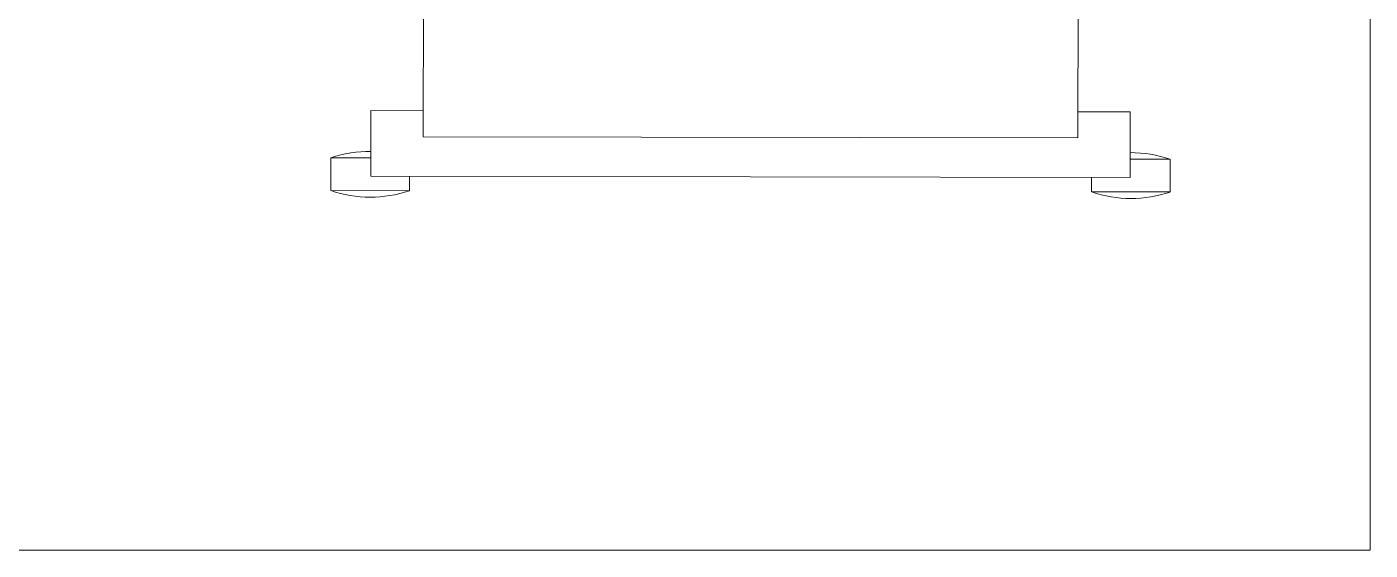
# Model space of a CAD drawing. Extents: x -234346 to 58427, y -132654 to -82394.
# Drawn here: x -34478 to -33452, y -109843 to -109443 of the extents above; entities that cross this region are included whole.
import ezdxf

# ---------------------------------------------------------------- set-up
doc = ezdxf.new("R2010")
doc.units = 0
doc.header["$LTSCALE"] = 8
for name, color, linetype, lineweight in [('72_EGR_EQP_TAG', 9, 'Continuous', 5), ('LOADING', 9, 'Continuous', 5), ('TME-MEDICAL EQUIPMENT', 9, 'Continuous', 13), ('Walls', 9, 'Continuous', 5)]:
    doc.layers.add(name, color=color, linetype=linetype, lineweight=lineweight)

# ---------------------------------------------------------------- blocks, each defined once
blk = doc.blocks.new('workstation')
at = {"layer": 'LOADING'}
for p, q in [((2797.3, -990.67, 0), (2797.3, -993.17, 0)), ((2803.3, -990.67, 0), (2797.3, -990.67, 0)), ((2803.3, -990.67, 0), (2803.3, -991.79, 0)), ((2855.41, -990.76, 0), (2855.41, -991.87, 0)), ((2855.41, -990.76, 0), (2861.41, -990.77, 0)), ((2861.41, -990.77, 0), (2861.41, -993.27, 0)), ((2800.35, -991.78, 0), (2858.35, -991.88, 0)), ((2800.35, -991.78, 0), (2800.35, -996.78, 0)), ((2858.35, -991.88, 0), (2858.35, -996.88, 0)), ((2800.35, -993.17, 0), (2797.3, -993.17, 0)), ((2858.35, -993.27, 0), (2861.41, -993.27, 0)), ((2804.25, -1055.79, 0), (2804.35, -994.79, 0)), ((2804.35, -994.79, 0), (2854.35, -994.87, 0)), ((2854.35, -994.87, 0), (2854.25, -1055.87, 0)), ((2800.35, -996.78, 0), (2804.35, -996.79, 0)), ((2858.35, -996.88, 0), (2854.35, -996.87, 0))]:
    blk.add_line(p, q, dxfattribs=at)
for centre, start, end in [((2800.28, -999.42, 0), 70.9805, 108.8298), ((2858.4, -999.52, 0), 70.9805, 108.8298), ((2800.31, -984.42, 0), 250.9805, 270.2617), ((2858.42, -984.52, 0), 269.5485, 288.8298)]:
    blk.add_arc(centre, 9.25, start, end, dxfattribs=at)
blk = doc.blocks.new('1stF')
at = {"layer": 'Walls', "color": 9}
for p, q in [((-33452.3, -105842.6, 0.1), (-33452.3, -109842.6, 0.1)), ((-33452.3, -109842.6, 0.1), (-35872.3, -109842.6, 0.1))]:
    blk.add_line(p, q, dxfattribs=at)
at = {"layer": 'TME-MEDICAL EQUIPMENT', "color": 9, "xscale": 10, "yscale": 10, "zscale": 10, "rotation": 180}
blk.add_blockref('workstation', (-5632.1, -119475.8, 0), dxfattribs=at)

msp = doc.modelspace()

# ---------------------------------------------------------------- block references
at = {"layer": '72_EGR_EQP_TAG'}
msp.add_blockref('1stF', (0, 0), dxfattribs=at)

doc.saveas('drawing.dxf')
